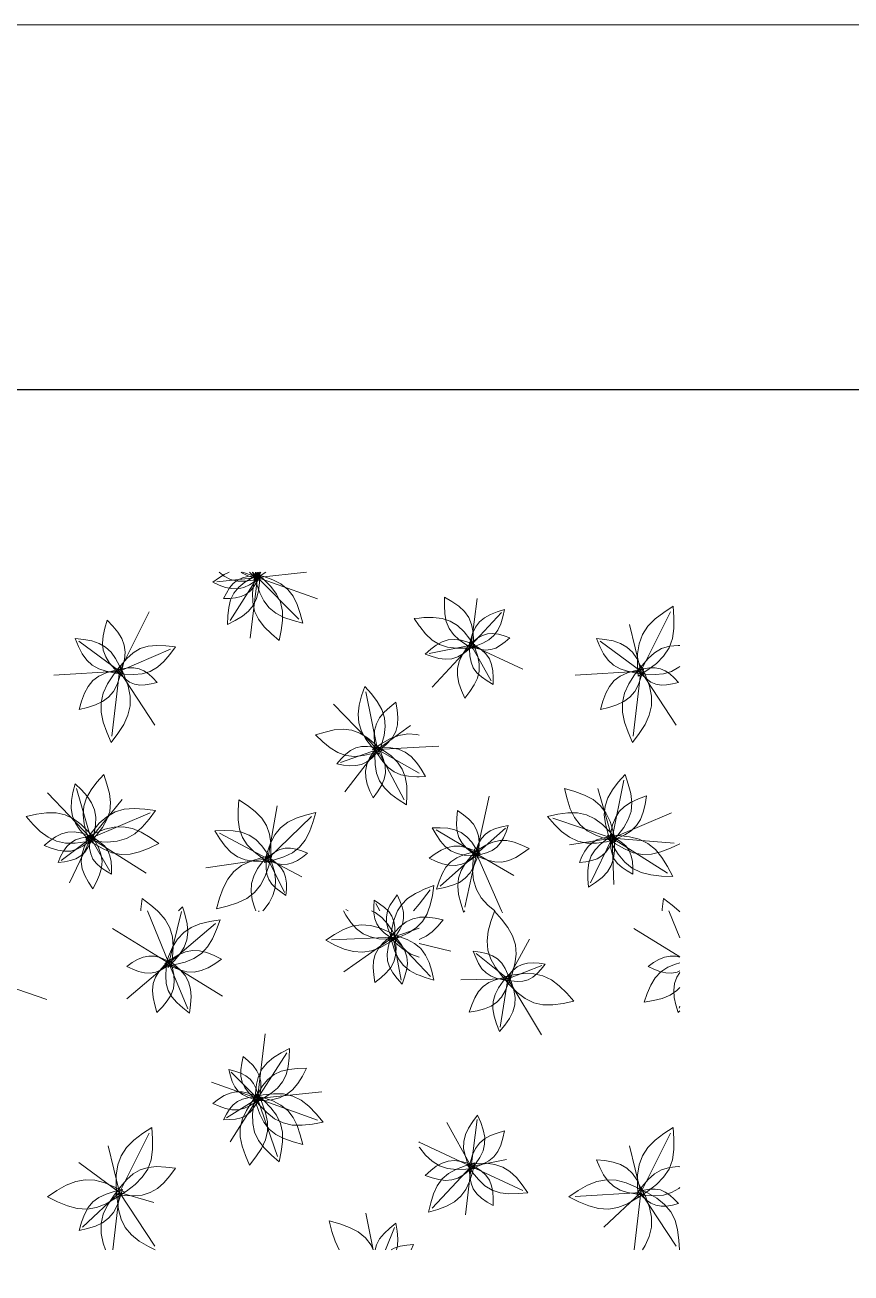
# Model space of a CAD drawing. Header units: metres. Extents: x 0 to 46.1, y -33.1 to 1.9.
# Drawn here: x 24.488 to 27.657, y -3.389 to 1.4 of the extents above; entities that cross this region are included whole.
import ezdxf

# ---------------------------------------------------------------- set-up
doc = ezdxf.new("R2010")
doc.units = ezdxf.units.M
doc.header["$LTSCALE"] = 0.02
doc.layers.add('AB_EXT_MASSIF', color=8, linetype='Continuous', lineweight=9)
doc.layers.add('DIM', color=7, linetype='Continuous', lineweight=13, true_color=0x000000)
doc.layers.add('SITE', color=7, linetype='Continuous', lineweight=25, true_color=0x000000)

msp = doc.modelspace()

# ---------------------------------------------------------------- linework, layer by layer
at = {"layer": 'AB_EXT_MASSIF', "lineweight": 9, "true_color": 0x606060, "transparency": 33554597}
for points in [[(25.3929, -0.7186), (25.3713, -0.7345), (25.3495, -0.7482), (25.3273, -0.7583), (25.3046, -0.7634), (25.2813, -0.7631), (25.2575, -0.758), (25.2333, -0.7491), (25.2089, -0.7382), (25.2305, -0.7224), (25.2523, -0.7086), (25.2713, -0.7)], [(25.3945, -0.7252), (25.3632, -0.731), (25.3328, -0.7345), (25.3038, -0.7338), (25.2769, -0.7276), (25.252, -0.7153), (25.2323, -0.7)], [(25.3899, -0.7139), (25.3786, -0.735), (25.3664, -0.7546), (25.3524, -0.7713), (25.3361, -0.7842), (25.3172, -0.7931), (25.296, -0.7982), (25.2731, -0.8004), (25.2491, -0.8011), (25.2604, -0.78), (25.2726, -0.7604), (25.2866, -0.7437), (25.3029, -0.7308), (25.3218, -0.7219), (25.343, -0.7168), (25.3659, -0.7146), (25.3899, -0.7139)], [(25.3887, -0.7064), (25.3873, -0.7397), (25.3838, -0.7717), (25.3763, -0.8012), (25.3636, -0.8273), (25.3453, -0.8499), (25.3218, -0.8691), (25.2943, -0.8858), (25.2646, -0.9011), (25.266, -0.8677), (25.2695, -0.8358), (25.2769, -0.8063), (25.2896, -0.7802), (25.308, -0.7576), (25.3315, -0.7384), (25.359, -0.7217), (25.3887, -0.7064)], [(25.3883, -0.7284), (25.3647, -0.722), (25.3425, -0.7143), (25.3227, -0.7042), (25.3175, -0.7)], [(25.38, -0.72), (25.324, -0.7)], [(25.3842, -0.7322), (25.364, -0.7148), (25.3492, -0.7)], [(25.3597, -0.7222), (25.3899, -0.7)], [(25.3776, -0.7405), (25.3606, -0.7014), (25.3601, -0.7)], [(25.38, -0.72), (25.3603, -0.7)], [(25.3737, -0.7017), (25.4039, -0.7278), (25.4311, -0.7549), (25.453, -0.7838), (25.468, -0.8151), (25.4754, -0.849), (25.4758, -0.8853), (25.4709, -0.9234), (25.4631, -0.9625), (25.433, -0.9364), (25.4058, -0.9093), (25.3838, -0.8804), (25.3689, -0.8491), (25.3615, -0.8152), (25.3611, -0.7789), (25.366, -0.7408), (25.3737, -0.7017)], [(25.3658, -0.7288), (25.3812, -0.7)], [(25.367, -0.7068), (25.404, -0.7168), (25.4389, -0.7289), (25.47, -0.7449), (25.496, -0.7657), (25.5166, -0.792), (25.5321, -0.8233), (25.5438, -0.8584), (25.5533, -0.8955), (25.5163, -0.8855), (25.4814, -0.8734), (25.4503, -0.8575), (25.4243, -0.8366), (25.4037, -0.8103), (25.3882, -0.779), (25.3765, -0.7439), (25.367, -0.7068)], [(25.3708, -0.7345), (25.3722, -0.7)], [(25.38, -0.72), (25.3731, -0.7)], [(25.38, -0.72), (25.5682, -0.7)], [(25.38, -0.72), (25.4123, -0.7)], [(25.38, -0.72), (25.3927, -0.7)], [(25.38, -0.72), (25.3824, -0.7)], [(25.38, -0.72), (25.2236, -0.7366)], [(25.38, -0.72), (25.2745, -0.8855)], [(25.38, -0.72), (25.3522, -0.9536)], [(25.38, -0.72), (25.5384, -0.8804)], [(25.38, -0.72), (25.6103, -0.8022)], [(26.2077, -0.9939), (26.1795, -0.9771), (26.1535, -0.959), (26.1315, -0.9387), (26.1149, -0.9155), (26.104, -0.889), (26.0984, -0.8597), (26.0969, -0.828), (26.0975, -0.7952), (26.1258, -0.812), (26.1518, -0.8301), (26.1737, -0.8504), (26.1904, -0.8736), (26.2013, -0.9), (26.2069, -0.9294), (26.2084, -0.9611), (26.2077, -0.9939)], [(26.2, -0.98), (26.222, -0.8004)], [(24.85, -1.08), (24.964, -0.8519)], [(26.1904, -0.9903), (26.1969, -0.962), (26.2049, -0.9352), (26.216, -0.9112), (26.231, -0.8909), (26.2502, -0.8745), (26.2734, -0.8618), (26.2995, -0.8519), (26.3273, -0.8435), (26.3209, -0.8718), (26.3128, -0.8986), (26.3017, -0.9226), (26.2867, -0.9429), (26.2675, -0.9593), (26.2444, -0.972), (26.2182, -0.9819), (26.1904, -0.9903)], [(26.2, -0.98), (26.3163, -0.8552)], [(26.8406, -1.0988), (26.8379, -1.0555), (26.8381, -1.0137), (26.8438, -0.9746), (26.8567, -0.9392), (26.8773, -0.9076), (26.9051, -0.8795), (26.9384, -0.8543), (26.9747, -0.8305), (26.9774, -0.8738), (26.9772, -0.9156), (26.9715, -0.9546), (26.9586, -0.9901), (26.938, -1.0217), (26.9102, -1.0497), (26.8769, -1.075), (26.8406, -1.0988)], [(26.85, -1.08), (26.964, -0.8519)], [(24.8535, -1.0947), (24.8319, -1.0721), (24.8127, -1.0489), (24.7977, -1.0247), (24.7884, -0.9991), (24.7852, -0.9721), (24.7875, -0.9437), (24.7942, -0.9143), (24.8032, -0.8844), (24.8248, -0.907), (24.844, -0.9302), (24.859, -0.9544), (24.8683, -0.98), (24.8716, -1.007), (24.8692, -1.0354), (24.8625, -1.0648), (24.8535, -1.0947)], [(26, -0.9057), (25.9805, -0.8776), (26, -0.8759)], [(26, -0.8759), (26.018, -0.8742), (26.0543, -0.8734), (26.0883, -0.8775), (26.1194, -0.8878), (26.1473, -0.905), (26.1723, -0.9285), (26.195, -0.9568), (26.2165, -0.9877)], [(26.2165, -0.9877), (26.179, -0.9911), (26.1427, -0.9919), (26.1087, -0.9879), (26.0776, -0.9775), (26.0497, -0.9603), (26.0247, -0.9369), (26.002, -0.9086), (26, -0.9057)], [(26.85, -1.08), (26.8072, -0.9012)], [(24.8628, -1.0895), (24.8301, -1.0858), (24.799, -1.0802), (24.7706, -1.0708), (24.7459, -1.0565), (24.725, -1.037), (24.7078, -1.0126), (24.6933, -0.9844), (24.6804, -0.9543), (24.713, -0.9579), (24.7441, -0.9636), (24.7725, -0.9729), (24.7973, -0.9872), (24.8181, -1.0067), (24.8353, -1.0312), (24.8498, -1.0593), (24.8628, -1.0895)], [(26.1888, -0.9822), (26.2065, -0.9667), (26.2245, -0.953), (26.2432, -0.9426), (26.2627, -0.9364), (26.283, -0.9348), (26.3042, -0.9375), (26.3261, -0.9435), (26.3482, -0.9512), (26.3306, -0.9666), (26.3126, -0.9803), (26.2939, -0.9908), (26.2744, -0.997), (26.2541, -0.9985), (26.2329, -0.9958), (26.211, -0.9899), (26.1888, -0.9822)], [(26.8628, -1.0895), (26.8301, -1.0858), (26.799, -1.0802), (26.7706, -1.0708), (26.7459, -1.0565), (26.725, -1.037), (26.7078, -1.0126), (26.6933, -0.9844), (26.6804, -0.9543), (26.713, -0.9579), (26.7441, -0.9636), (26.7725, -0.9729), (26.7973, -0.9872), (26.8181, -1.0067), (26.8353, -1.0312), (26.8498, -1.0593), (26.8628, -1.0895)], [(24.85, -1.08), (24.695, -0.9651)], [(24.8338, -1.087), (24.8554, -1.0577), (24.8781, -1.0309), (24.9029, -1.0089), (24.9303, -0.993), (24.9606, -0.9838), (24.9936, -0.9808), (25.0287, -0.9825), (25.0648, -0.9868), (25.0432, -1.0161), (25.0205, -1.0429), (24.9958, -1.0649), (24.9684, -1.0808), (24.938, -1.09), (24.905, -1.093), (24.87, -1.0913), (24.8338, -1.087)], [(24.85, -1.08), (25.0463, -0.9948)], [(26.2133, -0.9774), (26.1922, -0.9959), (26.1708, -1.0122), (26.1485, -1.0246), (26.1253, -1.032), (26.101, -1.0339), (26.0757, -1.0307), (26.0497, -1.0236), (26.0232, -1.0144), (26.0443, -0.9959), (26.0658, -0.9796), (26.088, -0.9671), (26.1112, -0.9598), (26.1355, -0.9579), (26.1608, -0.9611), (26.1869, -0.9682), (26.2133, -0.9774)], [(26.2, -0.98), (26.0384, -1.0114)], [(26.2, -0.98), (26.05, -1.1408)], [(26.2019, -0.9647), (26.2144, -0.994), (26.2246, -1.023), (26.2302, -1.0514), (26.23, -1.0792), (26.2235, -1.1061), (26.2111, -1.1324), (26.1943, -1.1581), (26.175, -1.1835), (26.1625, -1.1542), (26.1523, -1.1252), (26.1467, -1.0967), (26.1469, -1.069), (26.1534, -1.042), (26.1658, -1.0158), (26.1826, -0.9901), (26.2019, -0.9647)], [(26.1937, -0.9687), (26.2167, -0.9824), (26.2379, -0.9971), (26.2557, -1.0136), (26.2693, -1.0325), (26.2781, -1.054), (26.2827, -1.0779), (26.2839, -1.1036), (26.2834, -1.1304), (26.2604, -1.1167), (26.2392, -1.102), (26.2214, -1.0855), (26.2078, -1.0666), (26.199, -1.045), (26.1944, -1.0211), (26.1932, -0.9954), (26.1937, -0.9687)], [(26.2, -0.98), (26.2762, -1.1174)], [(26.2, -0.98), (26.3983, -1.0724)], [(26.85, -1.08), (26.695, -0.9651)], [(26.8338, -1.087), (26.8554, -1.0577), (26.8781, -1.0309), (26.9029, -1.0089), (26.9303, -0.993), (26.9606, -0.9838), (26.9936, -0.9808), (27, -0.9811)], [(24.85, -1.08), (24.598, -1.0952)], [(24.8616, -1.069), (24.8523, -1.1007), (24.8412, -1.1306), (24.827, -1.1571), (24.8085, -1.1792), (24.7854, -1.1965), (24.7582, -1.2093), (24.7277, -1.2187), (24.6955, -1.2263), (24.7049, -1.1946), (24.7159, -1.1647), (24.7302, -1.1382), (24.7487, -1.1161), (24.7717, -1.0988), (24.799, -1.086), (24.8294, -1.0766), (24.8616, -1.069)], [(24.8524, -1.0595), (24.8695, -1.0986), (24.8834, -1.1374), (24.8912, -1.1754), (24.8913, -1.2126), (24.8828, -1.2488), (24.8665, -1.2841), (24.8442, -1.3187), (24.8187, -1.3529), (24.8015, -1.3138), (24.7877, -1.275), (24.7798, -1.237), (24.7798, -1.1998), (24.7882, -1.1636), (24.8045, -1.1283), (24.8268, -1.0937), (24.8524, -1.0595)], [(24.85, -1.08), (24.8214, -1.3295)], [(24.8391, -1.0768), (24.8619, -1.0712), (24.8842, -1.0674), (24.9055, -1.0668), (24.9255, -1.0703), (24.9443, -1.0783), (24.9618, -1.0905), (24.9784, -1.1059), (24.9944, -1.1229), (24.9717, -1.1284), (24.9494, -1.1322), (24.9281, -1.1329), (24.908, -1.1293), (24.8893, -1.1213), (24.8718, -1.1092), (24.8552, -1.0938), (24.8391, -1.0768)], [(24.85, -1.08), (24.9863, -1.2863)], [(26.85, -1.08), (26.598, -1.0952)], [(26.8616, -1.069), (26.8523, -1.1007), (26.8412, -1.1306), (26.827, -1.1571), (26.8085, -1.1792), (26.7854, -1.1965), (26.7582, -1.2093), (26.7277, -1.2187), (26.6955, -1.2263), (26.7049, -1.1946), (26.7159, -1.1647), (26.7302, -1.1382), (26.7487, -1.1161), (26.7717, -1.0988), (26.799, -1.086), (26.8294, -1.0766), (26.8616, -1.069)], [(26.8524, -1.0595), (26.8695, -1.0986), (26.8834, -1.1374), (26.8912, -1.1754), (26.8913, -1.2126), (26.8828, -1.2488), (26.8665, -1.2841), (26.8442, -1.3187), (26.8187, -1.3529), (26.8015, -1.3138), (26.7877, -1.275), (26.7798, -1.237), (26.7798, -1.1998), (26.7882, -1.1636), (26.8045, -1.1283), (26.8268, -1.0937), (26.8524, -1.0595)], [(26.85, -1.08), (26.8214, -1.3295)], [(27, -1.0612), (26.9958, -1.0649), (26.9684, -1.0808), (26.938, -1.09), (26.905, -1.093), (26.87, -1.0913), (26.8338, -1.087)], [(26.8391, -1.0768), (26.8619, -1.0712), (26.8842, -1.0674), (26.9055, -1.0668), (26.9255, -1.0703), (26.9443, -1.0783), (26.9618, -1.0905), (26.9784, -1.1059), (26.9944, -1.1229), (26.9717, -1.1284), (26.9494, -1.1322), (26.9281, -1.1329), (26.908, -1.1293), (26.8893, -1.1213), (26.8718, -1.1092), (26.8552, -1.0938), (26.8391, -1.0768)], [(26.85, -1.08), (26.9863, -1.2863)], [(25.8436, -1.3982), (25.8183, -1.3695), (25.7957, -1.3403), (25.7785, -1.31), (25.7683, -1.2783), (25.7655, -1.2451), (25.7697, -1.2105), (25.7792, -1.1748), (25.7915, -1.1386), (25.8169, -1.1672), (25.8394, -1.1965), (25.8566, -1.2268), (25.8669, -1.2585), (25.8697, -1.2917), (25.8655, -1.3263), (25.856, -1.3619), (25.8436, -1.3982)], [(25.84, -1.38), (25.7957, -1.1593)], [(25.84, -1.38), (25.6712, -1.2057)], [(25.8347, -1.3937), (25.83, -1.3637), (25.8275, -1.3346), (25.829, -1.307), (25.8358, -1.2815), (25.8481, -1.2582), (25.8657, -1.237), (25.8873, -1.2173), (25.9111, -1.1984), (25.9157, -1.2284), (25.9182, -1.2575), (25.9167, -1.285), (25.91, -1.3106), (25.8976, -1.3339), (25.88, -1.3551), (25.8584, -1.3748), (25.8347, -1.3937)], [(25.84, -1.38), (25.9669, -1.2881)], [(25.8579, -1.3842), (25.8216, -1.3953), (25.786, -1.4035), (25.7517, -1.4065), (25.7189, -1.4028), (25.6879, -1.3916), (25.6585, -1.3736), (25.6303, -1.3504), (25.6027, -1.3244), (25.639, -1.3133), (25.6745, -1.3051), (25.7089, -1.302), (25.7417, -1.3058), (25.7727, -1.317), (25.8021, -1.335), (25.8303, -1.3582), (25.8579, -1.3842)], [(25.8206, -1.3811), (25.8541, -1.359), (25.8879, -1.3399), (25.9219, -1.3266), (25.9564, -1.3207), (25.9913, -1.3228), (26, -1.3251)], [(25.8517, -1.3759), (25.8351, -1.3954), (25.8179, -1.4131), (25.7995, -1.4274), (25.7794, -1.4372), (25.7577, -1.4422), (25.7344, -1.4427), (25.7098, -1.4399), (25.6846, -1.4351), (25.7012, -1.4156), (25.7184, -1.3979), (25.7369, -1.3836), (25.7569, -1.3737), (25.7786, -1.3688), (25.802, -1.3682), (25.8265, -1.3711), (25.8517, -1.3759)], [(25.84, -1.38), (25.698, -1.4304)], [(25.84, -1.38), (25.7143, -1.5425)], [(25.8412, -1.366), (25.8536, -1.3923), (25.8638, -1.4184), (25.8698, -1.4442), (25.8705, -1.4695), (25.8654, -1.4943), (25.855, -1.5186), (25.8404, -1.5426), (25.8237, -1.5663), (25.8113, -1.54), (25.8011, -1.5139), (25.7951, -1.4881), (25.7944, -1.4628), (25.7995, -1.438), (25.8099, -1.4137), (25.8245, -1.3897), (25.8412, -1.366)], [(25.8261, -1.3721), (25.8591, -1.3718), (25.8908, -1.3736), (25.9202, -1.3795), (25.9465, -1.3907), (25.9697, -1.4076), (25.9898, -1.4298), (26, -1.4448)], [(26, -1.4848), (25.9913, -1.4848), (25.9596, -1.483), (25.9302, -1.4771), (25.9039, -1.466), (25.8807, -1.449), (25.8606, -1.4268), (25.8427, -1.4006), (25.8261, -1.3721)], [(25.8316, -1.364), (25.8632, -1.3838), (25.8922, -1.405), (25.9166, -1.4286), (25.9349, -1.4553), (25.9466, -1.4856), (25.9522, -1.5191), (25.9531, -1.555), (25.9515, -1.5922), (25.9199, -1.5724), (25.8909, -1.5513), (25.8665, -1.5277), (25.8482, -1.5009), (25.8365, -1.4707), (25.8309, -1.4372), (25.83, -1.4013), (25.8316, -1.364)], [(25.84, -1.38), (26, -1.3711)], [(25.84, -1.38), (25.9419, -1.574)], [(25.84, -1.38), (26, -1.4707)], [(26, -1.3711), (26.0759, -1.3669)], [(24.7362, -1.7383), (24.7239, -1.7017), (24.7145, -1.6657), (24.7104, -1.6307), (24.7133, -1.5972), (24.7238, -1.5652), (24.7413, -1.5347), (24.7641, -1.5053), (24.7899, -1.4765), (24.8022, -1.5131), (24.8116, -1.5491), (24.8157, -1.5841), (24.8128, -1.6176), (24.8023, -1.6495), (24.7848, -1.6801), (24.762, -1.7095), (24.7362, -1.7383)], [(26, -1.4448), (26.0077, -1.456), (26.0243, -1.4845), (26, -1.4848)], [(26.7362, -1.7383), (26.7239, -1.7017), (26.7145, -1.6657), (26.7104, -1.6307), (26.7133, -1.5972), (26.7238, -1.5652), (26.7413, -1.5347), (26.7641, -1.5053), (26.7899, -1.4765), (26.8022, -1.5131), (26.8116, -1.5491), (26.8157, -1.5841), (26.8128, -1.6176), (26.8023, -1.6495), (26.7848, -1.6801), (26.762, -1.7095), (26.7362, -1.7383)], [(24.7445, -1.7357), (24.7202, -1.7124), (24.6983, -1.6884), (24.681, -1.6631), (24.6697, -1.6361), (24.6649, -1.6072), (24.666, -1.5766), (24.6717, -1.5447), (24.6799, -1.512), (24.7042, -1.5353), (24.7261, -1.5592), (24.7434, -1.5845), (24.7547, -1.6116), (24.7595, -1.6404), (24.7584, -1.6711), (24.7527, -1.703), (24.7445, -1.7357)], [(24.74, -1.72), (24.6851, -1.5299)], [(26.7537, -1.7343), (26.7144, -1.723), (26.6774, -1.7096), (26.6446, -1.6922), (26.6172, -1.6695), (26.5957, -1.6412), (26.5797, -1.6077), (26.5678, -1.5702), (26.5582, -1.5305), (26.5974, -1.5417), (26.6344, -1.5551), (26.6673, -1.5726), (26.6946, -1.5952), (26.7161, -1.6235), (26.7322, -1.657), (26.7441, -1.6946), (26.7537, -1.7343)], [(26.74, -1.72), (26.6851, -1.5299)], [(26.74, -1.72), (26.7856, -1.4974)], [(24.74, -1.72), (24.5738, -1.5468)], [(24.74, -1.72), (24.8605, -1.5725)], [(25.4284, -1.8171), (25.3957, -1.7953), (25.3657, -1.7722), (25.3407, -1.7467), (25.3222, -1.718), (25.3107, -1.6858), (25.3058, -1.6504), (25.3058, -1.6125), (25.3086, -1.5733), (25.3413, -1.5951), (25.3713, -1.6182), (25.3963, -1.6437), (25.4148, -1.6724), (25.4262, -1.7046), (25.4312, -1.74), (25.4311, -1.7779), (25.4284, -1.8171)], [(26.22, -1.78), (26.2684, -1.5598)], [(26.7301, -1.7321), (26.7352, -1.7001), (26.7422, -1.6697), (26.7528, -1.6422), (26.768, -1.6185), (26.7882, -1.5988), (26.8131, -1.583), (26.8415, -1.57), (26.8719, -1.5587), (26.8668, -1.5907), (26.8597, -1.6211), (26.8492, -1.6486), (26.8339, -1.6723), (26.8137, -1.692), (26.7888, -1.7078), (26.7604, -1.7208), (26.7301, -1.7321)], [(24.7587, -1.7262), (24.7189, -1.7345), (24.68, -1.7398), (24.643, -1.7396), (24.6084, -1.7323), (24.5764, -1.7173), (24.5467, -1.6952), (24.5189, -1.6676), (24.492, -1.6371), (24.5318, -1.6288), (24.5707, -1.6235), (24.6077, -1.6237), (24.6423, -1.631), (24.6743, -1.646), (24.704, -1.6681), (24.7318, -1.6957), (24.7587, -1.7262)], [(24.7212, -1.728), (24.7464, -1.6943), (24.7729, -1.6635), (24.8017, -1.6382), (24.8335, -1.6201), (24.8687, -1.6097), (24.9069, -1.6065), (24.9474, -1.6088), (24.9891, -1.614), (24.9639, -1.6477), (24.9375, -1.6785), (24.9087, -1.7038), (24.8768, -1.7219), (24.8417, -1.7323), (24.8035, -1.7355), (24.763, -1.7332), (24.7212, -1.728)], [(24.74, -1.72), (24.9677, -1.6231)], [(25.4062, -1.8134), (25.4169, -1.7752), (25.4297, -1.7391), (25.4465, -1.7071), (25.4683, -1.6803), (25.4957, -1.6593), (25.5282, -1.6434), (25.5646, -1.6317), (25.6031, -1.6221), (25.5924, -1.6603), (25.5796, -1.6963), (25.5629, -1.7284), (25.541, -1.7551), (25.5136, -1.7762), (25.4811, -1.792), (25.4447, -1.8038), (25.4062, -1.8134)], [(25.42, -1.8), (25.4552, -1.5964)], [(26.2255, -1.7925), (26.2027, -1.7759), (26.182, -1.7583), (26.1649, -1.7392), (26.1526, -1.7181), (26.1454, -1.6946), (26.143, -1.6691), (26.1443, -1.642), (26.1475, -1.614), (26.1702, -1.6307), (26.191, -1.6482), (26.2081, -1.6673), (26.2204, -1.6884), (26.2276, -1.7119), (26.2299, -1.7374), (26.2287, -1.7645), (26.2255, -1.7925)], [(26.7587, -1.7262), (26.7189, -1.7345), (26.68, -1.7398), (26.643, -1.7396), (26.6084, -1.7323), (26.5764, -1.7173), (26.5467, -1.6952), (26.5189, -1.6676), (26.492, -1.6371), (26.5318, -1.6288), (26.5707, -1.6235), (26.6077, -1.6237), (26.6423, -1.631), (26.6743, -1.646), (26.704, -1.6681), (26.7318, -1.6957), (26.7587, -1.7262)], [(26.74, -1.72), (26.9677, -1.6231)], [(25.42, -1.8), (25.5874, -1.6374)], [(26.2109, -1.7881), (26.2188, -1.7642), (26.2279, -1.7416), (26.2395, -1.7218), (26.2541, -1.7054), (26.2721, -1.6929), (26.2931, -1.6838), (26.3166, -1.6773), (26.3413, -1.6723), (26.3334, -1.6963), (26.3242, -1.7188), (26.3127, -1.7386), (26.2981, -1.755), (26.2801, -1.7676), (26.259, -1.7767), (26.2356, -1.7831), (26.2109, -1.7881)], [(26.74, -1.72), (26.5134, -1.6442)], [(24.7534, -1.7178), (24.7317, -1.7357), (24.7096, -1.7514), (24.6869, -1.7632), (24.6634, -1.7698), (24.639, -1.7709), (24.6137, -1.7669), (24.5878, -1.759), (24.5616, -1.7489), (24.5833, -1.7311), (24.6054, -1.7154), (24.6281, -1.7036), (24.6516, -1.6969), (24.676, -1.6958), (24.7013, -1.6998), (24.7272, -1.7078), (24.7534, -1.7178)], [(24.7494, -1.713), (24.7399, -1.7353), (24.7294, -1.7561), (24.7168, -1.7742), (24.7015, -1.7888), (24.6832, -1.7994), (24.6623, -1.8065), (24.6394, -1.8108), (24.6153, -1.8136), (24.6247, -1.7913), (24.6353, -1.7704), (24.6479, -1.7523), (24.6632, -1.7378), (24.6814, -1.7272), (24.7023, -1.7201), (24.7253, -1.7158), (24.7494, -1.713)], [(24.74, -1.72), (24.626, -1.8056)], [(24.74, -1.72), (24.658, -1.8925)], [(24.7394, -1.7053), (24.7557, -1.7309), (24.7697, -1.7566), (24.7793, -1.7825), (24.7834, -1.8086), (24.7814, -1.8349), (24.7738, -1.8615), (24.762, -1.8882), (24.7478, -1.915), (24.7315, -1.8894), (24.7175, -1.8637), (24.7078, -1.8378), (24.7037, -1.8117), (24.7057, -1.7854), (24.7133, -1.7589), (24.7252, -1.7321), (24.7394, -1.7053)], [(24.7204, -1.7184), (24.7571, -1.7009), (24.7936, -1.6864), (24.8296, -1.6777), (24.865, -1.6765), (24.8997, -1.6834), (24.9339, -1.6978), (24.9675, -1.718), (25.001, -1.7412), (24.9642, -1.7588), (24.9277, -1.7732), (24.8917, -1.7819), (24.8563, -1.7831), (24.8216, -1.7762), (24.7874, -1.7618), (24.7538, -1.7417), (24.7204, -1.7184)], [(24.734, -1.7096), (24.7556, -1.722), (24.7755, -1.7353), (24.7924, -1.7504), (24.8053, -1.7678), (24.8139, -1.7877), (24.8186, -1.8099), (24.8201, -1.8339), (24.82, -1.8588), (24.7984, -1.8464), (24.7785, -1.833), (24.7616, -1.8179), (24.7486, -1.8005), (24.74, -1.7806), (24.7354, -1.7584), (24.7339, -1.7345), (24.734, -1.7096)], [(24.74, -1.72), (24.8131, -1.8468)], [(24.74, -1.72), (24.9529, -1.8548)], [(25.4354, -1.8081), (25.3995, -1.8096), (25.365, -1.8086), (25.3328, -1.8032), (25.3037, -1.7919), (25.278, -1.7743), (25.2553, -1.7508), (25.2351, -1.7228), (25.2161, -1.6924), (25.2519, -1.6909), (25.2864, -1.6918), (25.3186, -1.6973), (25.3477, -1.7086), (25.3734, -1.7262), (25.3961, -1.7497), (25.4164, -1.7777), (25.4354, -1.8081)], [(25.42, -1.8), (25.2336, -1.7016)], [(26.2328, -1.7875), (26.2022, -1.7874), (26.1727, -1.7852), (26.1455, -1.7794), (26.1211, -1.7686), (26.0999, -1.7526), (26.0814, -1.7317), (26.0652, -1.707), (26.0502, -1.6804), (26.0808, -1.6805), (26.1102, -1.6826), (26.1375, -1.6885), (26.1618, -1.6992), (26.1831, -1.7153), (26.2015, -1.7362), (26.2177, -1.7608), (26.2328, -1.7875)], [(26.22, -1.78), (26.0648, -1.6889)], [(26.22, -1.78), (26.3308, -1.6816)], [(26.74, -1.72), (26.5769, -1.7464)], [(26.7494, -1.713), (26.7399, -1.7353), (26.7294, -1.7561), (26.7168, -1.7742), (26.7015, -1.7888), (26.6832, -1.7994), (26.6623, -1.8065), (26.6394, -1.8108), (26.6153, -1.8136), (26.6247, -1.7913), (26.6353, -1.7704), (26.6479, -1.7523), (26.6632, -1.7378), (26.6814, -1.7272), (26.7023, -1.7201), (26.7253, -1.7158), (26.7494, -1.713)], [(26.7468, -1.7058), (26.7495, -1.7382), (26.7499, -1.7695), (26.7462, -1.7988), (26.7371, -1.8256), (26.7221, -1.8496), (26.7017, -1.871), (26.6771, -1.8904), (26.6503, -1.9088), (26.6476, -1.8764), (26.6472, -1.8451), (26.6508, -1.8157), (26.66, -1.7889), (26.675, -1.765), (26.6954, -1.7436), (26.7199, -1.7242), (26.7468, -1.7058)], [(26.74, -1.72), (26.658, -1.8925)], [(27, -1.7417), (26.9642, -1.7588), (26.9277, -1.7732), (26.8917, -1.7819), (26.8563, -1.7831), (26.8216, -1.7762), (26.7874, -1.7618), (26.7538, -1.7417), (26.7204, -1.7184)], [(26.7225, -1.7089), (26.7653, -1.7105), (26.8064, -1.7149), (26.8442, -1.7244), (26.8778, -1.7406), (26.9068, -1.764), (26.9316, -1.7942), (26.9531, -1.8294), (26.9729, -1.8675), (26.9301, -1.8658), (26.889, -1.8615), (26.8512, -1.852), (26.8176, -1.8358), (26.7885, -1.8123), (26.7638, -1.7822), (26.7422, -1.7469), (26.7225, -1.7089)], [(26.734, -1.7096), (26.7556, -1.722), (26.7755, -1.7353), (26.7924, -1.7504), (26.8053, -1.7678), (26.8139, -1.7877), (26.8186, -1.8099), (26.8201, -1.8339), (26.82, -1.8588), (26.7984, -1.8464), (26.7785, -1.833), (26.7616, -1.8179), (26.7486, -1.8005), (26.74, -1.7806), (26.7354, -1.7584), (26.7339, -1.7345), (26.734, -1.7096)], [(26.74, -1.72), (26.7471, -1.8982)], [(26.74, -1.72), (26.9529, -1.8548)], [(26.74, -1.72), (26.9785, -1.7394)], [(25.4086, -1.8016), (25.4273, -1.7869), (25.4462, -1.7739), (25.4656, -1.7643), (25.4856, -1.759), (25.5063, -1.7584), (25.5276, -1.7622), (25.5494, -1.7693), (25.5714, -1.7782), (25.5528, -1.793), (25.5339, -1.806), (25.5145, -1.8156), (25.4945, -1.8209), (25.4738, -1.8214), (25.4525, -1.8177), (25.4307, -1.8106), (25.4086, -1.8016)], [(26.2336, -1.7787), (26.2107, -1.7952), (26.1875, -1.8096), (26.164, -1.82), (26.1399, -1.8252), (26.1153, -1.8247), (26.0902, -1.8191), (26.0647, -1.8095), (26.039, -1.7977), (26.0619, -1.7812), (26.0851, -1.7668), (26.1086, -1.7564), (26.1327, -1.7512), (26.1573, -1.7516), (26.1824, -1.7573), (26.2079, -1.7669), (26.2336, -1.7787)], [(26.2315, -1.7698), (26.2216, -1.8), (26.21, -1.8284), (26.1954, -1.8535), (26.177, -1.8741), (26.1543, -1.89), (26.1277, -1.9015), (26.0981, -1.9096), (26.0669, -1.9159), (26.0769, -1.8857), (26.0884, -1.8573), (26.103, -1.8322), (26.1214, -1.8116), (26.1441, -1.7957), (26.1707, -1.7842), (26.2003, -1.7761), (26.2315, -1.7698)], [(26.1692, -2), (26.1597, -1.9704), (26.1515, -1.937), (26.1482, -1.9046), (26.1513, -1.8737), (26.1615, -1.8443), (26.178, -1.8163), (26.1995, -1.7894), (26.2237, -1.7631)], [(26.2048, -1.7815), (26.2304, -1.763), (26.2563, -1.747), (26.2826, -1.7354), (26.3094, -1.7296), (26.3369, -1.73), (26.3649, -1.7363), (26.3934, -1.7471), (26.4221, -1.7602), (26.3965, -1.7787), (26.3707, -1.7947), (26.3444, -1.8063), (26.3175, -1.8121), (26.29, -1.8117), (26.262, -1.8054), (26.2335, -1.7946), (26.2048, -1.7815)], [(26.2899, -2), (26.2636, -1.9778), (26.2379, -1.9491), (26.2194, -1.9173), (26.2087, -1.8822), (26.2051, -1.8439), (26.207, -1.8032), (26.2118, -1.7613)], [(25.42, -1.8), (25.1811, -1.8343)], [(25.4349, -1.7855), (25.4233, -1.8268), (25.4095, -1.8657), (25.3914, -1.9003), (25.3679, -1.9291), (25.3383, -1.9519), (25.3033, -1.9689), (25.264, -1.9816), (25.2224, -1.992), (25.234, -1.9507), (25.2478, -1.9118), (25.2659, -1.8773), (25.2894, -1.8484), (25.319, -1.8257), (25.354, -1.8086), (25.3933, -1.7959), (25.4349, -1.7855)], [(25.3731, -2), (25.3693, -1.9896), (25.3597, -1.9571), (25.355, -1.9255), (25.3567, -1.895), (25.3654, -1.8657), (25.3804, -1.8375), (25.4003, -1.8101), (25.4229, -1.7833)], [(25.4229, -1.7833), (25.4351, -1.8162), (25.4447, -1.8486), (25.4494, -1.8802), (25.4477, -1.9108), (25.439, -1.9401), (25.424, -1.9683), (25.4041, -1.9956), (25.4004, -2)], [(25.4148, -1.7894), (25.4351, -1.8029), (25.4537, -1.8172), (25.4692, -1.833), (25.4806, -1.8508), (25.4877, -1.8708), (25.4908, -1.8927), (25.4908, -1.9162), (25.4891, -1.9405), (25.4688, -1.927), (25.4502, -1.9127), (25.4347, -1.8969), (25.4232, -1.8791), (25.4161, -1.8591), (25.4131, -1.8372), (25.4131, -1.8137), (25.4148, -1.7894)], [(25.42, -1.8), (25.4831, -1.9284)], [(25.42, -1.8), (25.5502, -1.8687)], [(26.22, -1.78), (26.0801, -1.9042)], [(26.22, -1.78), (26.1749, -1.9851)], [(26.22, -1.78), (26.3161, -2)], [(26.22, -1.78), (26.363, -1.8639)], [(26, -1.9259), (26.0197, -1.9165), (26.0561, -1.9022), (26.0506, -1.941), (26.0428, -1.9779), (26.0347, -2)], [(24.9318, -2), (24.9322, -1.9933), (24.9379, -1.9519), (24.971, -1.9773), (24.9968, -2)], [(25.8266, -2), (25.8263, -1.9836), (25.8276, -1.959), (25.8484, -1.9722), (25.8674, -1.9864), (25.8812, -2)], [(25.879, -2), (25.8881, -1.9793), (25.901, -1.9586), (25.9157, -1.9381), (25.9263, -1.961), (25.9349, -1.9839), (25.9385, -2)], [(25.9173, -2), (25.9318, -1.9766), (25.9558, -1.9525), (25.9856, -1.9328), (26, -1.9259)], [(26, -1.9733), (26.0427, -1.9192)], [(26.9318, -2), (26.9322, -1.9933), (26.9379, -1.9519), (26.971, -1.9773), (26.9968, -2)], [(25.04, -2.2), (24.9577, -2)], [(24.9968, -2), (25.0012, -2.0039), (25.0259, -2.0327), (25.0435, -2.0644), (25.0533, -2.0994), (25.0561, -2.1372), (25.0534, -2.1773), (25.0477, -2.2187)], [(25.0972, -2), (25.1023, -2.017), (25.1095, -2.0495), (25.1121, -2.0809), (25.1084, -2.1107), (25.098, -2.139), (25.0814, -2.1657), (25.06, -2.1913), (25.0361, -2.2163)], [(25.04, -2.2), (25.0879, -2.0024)], [(25.0769, -2), (25.0924, -1.9838), (25.0972, -2)], [(25.3854, -2), (25.3848, -2.0034)], [(25.9149, -2.1087), (25.8793, -2.1087), (25.8449, -2.1064), (25.8132, -2.0997), (25.7847, -2.0873), (25.7598, -2.0688), (25.7382, -2.0445), (25.7191, -2.0159), (25.7101, -2)], [(25.7275, -2), (25.7185, -1.9948)], [(25.8174, -2), (25.8317, -2.0062), (25.8566, -2.0248), (25.8782, -2.049), (25.8973, -2.0777), (25.9149, -2.1087)], [(25.9054, -2.1106), (25.8847, -2.0973), (25.8656, -2.0832), (25.8496, -2.0674), (25.8377, -2.0496), (25.8302, -2.0295), (25.8267, -2.0073), (25.8266, -2)], [(25.8487, -2), (25.8338, -1.9711)], [(25.8988, -2.1122), (25.8883, -2.0892), (25.8797, -2.0664), (25.8746, -2.0439), (25.8742, -2.0219), (25.8788, -2.0004), (25.879, -2)], [(25.8812, -2), (25.8834, -2.0022), (25.8953, -2.02), (25.9029, -2.0401), (25.9064, -2.0622), (25.9067, -2.086), (25.9054, -2.1106)], [(25.8882, -2.1149), (25.8938, -2.0761), (25.9016, -2.0392), (25.9139, -2.0056), (25.9173, -2)], [(25.9385, -2), (25.94, -2.0063), (25.9404, -2.0283), (25.9357, -2.0499), (25.9264, -2.0709), (25.9136, -2.0917), (25.8988, -2.1122)], [(25.9789, -2), (26, -1.9733)], [(26.0347, -2), (26.0305, -2.0114), (26.0126, -2.0404), (26, -2.0531)], [(26.1747, -2), (26.1706, -2.0044), (26.1692, -2)], [(26.3438, -2.2795), (26.3167, -2.2487), (26.2927, -2.2172), (26.2744, -2.1847), (26.2635, -2.1506), (26.2607, -2.115), (26.2653, -2.0779), (26.2756, -2.0398), (26.289, -2.0009), (26.3161, -2.0318), (26.3401, -2.0632), (26.3585, -2.0958), (26.3694, -2.1298), (26.3722, -2.1654), (26.3676, -2.2025), (26.3572, -2.2407), (26.3438, -2.2795)], [(26.3161, -2), (26.3194, -2.0076)], [(27, -2.1028), (26.9577, -2)], [(26.9968, -2), (27, -2.0028)], [(25.0252, -2.2125), (25.0386, -2.1748), (25.0539, -2.1394), (25.0728, -2.1083), (25.0966, -2.0829), (25.1255, -2.0636), (25.1592, -2.0498), (25.1966, -2.0404), (25.236, -2.0333), (25.2227, -2.0711), (25.2074, -2.1065), (25.1884, -2.1375), (25.1647, -2.163), (25.1357, -2.1823), (25.102, -2.1961), (25.0646, -2.2055), (25.0252, -2.2125)], [(25.04, -2.2), (25.2191, -2.0477)], [(25.9195, -2.0991), (25.8856, -2.1209), (25.8517, -2.1397), (25.8174, -2.1527), (25.7829, -2.1583), (25.7479, -2.1559), (25.7126, -2.146), (25.6771, -2.1305), (25.6414, -2.1119), (25.6753, -2.0901), (25.7092, -2.0713), (25.7435, -2.0583), (25.778, -2.0527), (25.813, -2.0551), (25.8482, -2.0649), (25.8838, -2.0805), (25.9195, -2.0991)], [(25.8855, -2.105), (25.9062, -2.0811), (25.9276, -2.0595), (25.9505, -2.0421), (25.9753, -2.0302), (26, -2.0248)], [(26, -2.0531), (25.9886, -2.0646), (25.9588, -2.0843), (25.9247, -2.1005), (25.8882, -2.1149)], [(26, -2.0248), (26.0021, -2.0243), (26.0309, -2.0239), (26.0611, -2.0278), (26.0921, -2.0339), (26.0714, -2.0578), (26.05, -2.0794), (26.0271, -2.0968), (26.0023, -2.1087), (26, -2.1092)], [(25.04, -2.2), (24.8234, -2.0666)], [(25.9, -2.1), (25.6637, -2.1108)], [(25.9, -2.1), (25.7117, -2.2336)], [(25.9053, -2.0869), (25.9095, -2.1158), (25.9116, -2.1439), (25.9099, -2.1704), (25.9032, -2.195), (25.891, -2.2173), (25.8739, -2.2377), (25.8529, -2.2564), (25.8298, -2.2744), (25.8256, -2.2455), (25.8235, -2.2174), (25.8252, -2.1908), (25.8319, -2.1663), (25.8441, -2.1439), (25.8612, -2.1236), (25.8822, -2.1048), (25.9053, -2.0869)], [(25.8974, -2.0864), (25.9162, -2.108), (25.9328, -2.13), (25.9454, -2.1528), (25.9529, -2.1765), (25.9547, -2.2014), (25.9514, -2.2272), (25.944, -2.2538), (25.9345, -2.2808), (25.9157, -2.2592), (25.8991, -2.2372), (25.8865, -2.2144), (25.879, -2.1906), (25.8772, -2.1658), (25.8806, -2.14), (25.8879, -2.1134), (25.8974, -2.0864)], [(26, -2.1768), (25.9999, -2.1768), (25.9682, -2.1651), (25.9383, -2.1464), (25.9097, -2.1224), (25.8818, -2.0955)], [(25.8882, -2.0876), (25.9222, -2.0975), (25.9542, -2.1093), (25.9826, -2.1245), (26, -2.1391)], [(26, -2.2467), (25.9909, -2.2434), (25.9625, -2.2281), (25.9388, -2.2084), (25.9203, -2.1838), (25.9065, -2.1546), (25.8964, -2.122), (25.8882, -2.0876)], [(25.9, -2.1), (26, -2.0656)], [(25.9, -2.1), (25.9315, -2.2652)], [(25.9, -2.1), (26, -2.2052)], [(27, -2.1754), (26.8234, -2.0666)], [(25.0248, -2.2012), (25.0507, -2.1833), (25.0769, -2.1678), (25.1033, -2.1568), (25.1303, -2.1516), (25.1577, -2.1526), (25.1855, -2.1595), (25.2137, -2.1708), (25.2421, -2.1845), (25.2161, -2.2024), (25.19, -2.2179), (25.1635, -2.2289), (25.1366, -2.2341), (25.1092, -2.2331), (25.0813, -2.2262), (25.0532, -2.2149), (25.0248, -2.2012)], [(26, -2.1244), (26.1213, -2.1541)], [(26, -2.1391), (26.0063, -2.1443), (26.0248, -2.1689), (26.0386, -2.1981), (26.0487, -2.2306), (26.0569, -2.2651), (26.0229, -2.2552), (26, -2.2467)], [(26.3499, -2.268), (26.3239, -2.264), (26.299, -2.2585), (26.2765, -2.25), (26.2571, -2.2378), (26.241, -2.2214), (26.228, -2.2012), (26.2173, -2.1781), (26.2078, -2.1535), (26.2339, -2.1575), (26.2587, -2.163), (26.2812, -2.1715), (26.3007, -2.1837), (26.3168, -2.2001), (26.3298, -2.2203), (26.3405, -2.2434), (26.3499, -2.268)], [(26.34, -2.26), (26.424, -2.1077)], [(25.0522, -2.1991), (25.0314, -2.2134), (25.0105, -2.2258), (24.9893, -2.2346), (24.9678, -2.2388), (24.9458, -2.2379), (24.9236, -2.2324), (24.901, -2.2233), (24.8783, -2.2124), (24.8991, -2.1981), (24.92, -2.1857), (24.9412, -2.1769), (24.9627, -2.1727), (24.9846, -2.1735), (25.0069, -2.179), (25.0295, -2.1881), (25.0522, -2.1991)], [(25.04, -2.2), (24.8784, -2.3374)], [(25.0435, -2.1857), (25.0521, -2.2148), (25.0585, -2.2434), (25.0607, -2.2709), (25.0575, -2.2971), (25.0484, -2.3219), (25.0338, -2.3453), (25.015, -2.3678), (24.994, -2.3897), (24.9854, -2.3606), (24.979, -2.3321), (24.9768, -2.3045), (24.98, -2.2783), (24.9891, -2.2535), (25.0037, -2.2301), (25.0225, -2.2076), (25.0435, -2.1857)], [(25.0341, -2.1856), (25.0596, -2.2052), (25.0829, -2.2257), (25.102, -2.2479), (25.1156, -2.2724), (25.1232, -2.2994), (25.1253, -2.3286), (25.1232, -2.3596), (25.1188, -2.3915), (25.0932, -2.3719), (25.07, -2.3514), (25.0509, -2.3291), (25.0373, -2.3046), (25.0297, -2.2777), (25.0276, -2.2484), (25.0297, -2.2175), (25.0341, -2.1856)], [(25.04, -2.2), (25.112, -2.375)], [(25.04, -2.2), (25.2454, -2.3265)], [(26.34, -2.26), (26.2192, -2.1626)], [(26.3292, -2.2642), (26.3441, -2.2455), (26.3598, -2.2285), (26.3766, -2.2147), (26.395, -2.205), (26.4152, -2.1998), (26.4369, -2.1987), (26.4599, -2.2008), (26.4835, -2.2045), (26.4685, -2.2232), (26.4529, -2.2402), (26.4361, -2.254), (26.4177, -2.2637), (26.3975, -2.2689), (26.3758, -2.27), (26.3528, -2.2679), (26.3292, -2.2642)], [(27, -2.2938), (26.989, -2.3056), (26.9629, -2.3231), (26.9325, -2.3355), (26.8987, -2.3439), (26.8632, -2.3503), (26.8752, -2.3163), (26.889, -2.2844), (26.9061, -2.2563), (26.9275, -2.2334), (26.9536, -2.2159), (26.9841, -2.2036), (27, -2.1995)], [(27, -2.2301), (26.9893, -2.2346), (26.9678, -2.2388), (26.9458, -2.2379), (26.9236, -2.2324), (26.901, -2.2233), (26.8783, -2.2124), (26.8991, -2.1981), (26.92, -2.1857), (26.9412, -2.1769), (26.9627, -2.1727), (26.9846, -2.1735), (27, -2.1773)], [(26, -2.2052), (26.0434, -2.2509)], [(26.3511, -2.2503), (26.3413, -2.2791), (26.3301, -2.3062), (26.3159, -2.3301), (26.2981, -2.3497), (26.2763, -2.3647), (26.2508, -2.3755), (26.2224, -2.383), (26.1925, -2.3888), (26.2023, -2.36), (26.2135, -2.3329), (26.2277, -2.309), (26.2455, -2.2894), (26.2673, -2.2744), (26.2928, -2.2636), (26.3212, -2.2561), (26.3511, -2.2503)], [(26.3424, -2.2447), (26.354, -2.2745), (26.3632, -2.3038), (26.3679, -2.3324), (26.3668, -2.3602), (26.3594, -2.3869), (26.3462, -2.4128), (26.3285, -2.4379), (26.3084, -2.4627), (26.2968, -2.433), (26.2876, -2.4036), (26.2829, -2.375), (26.284, -2.3473), (26.2914, -2.3205), (26.3046, -2.2947), (26.3223, -2.2695), (26.3424, -2.2447)], [(26.3209, -2.2535), (26.3617, -2.2453), (26.4015, -2.2402), (26.4394, -2.2406), (26.4748, -2.2483), (26.5075, -2.2638), (26.5377, -2.2867), (26.566, -2.3151), (26.5933, -2.3466), (26.5525, -2.3547), (26.5127, -2.3599), (26.4748, -2.3595), (26.4394, -2.3518), (26.4067, -2.3362), (26.3765, -2.3133), (26.3482, -2.2849), (26.3209, -2.2535)], [(26.34, -2.26), (26.4711, -2.2093)], [(27, -2.3835), (26.994, -2.3897), (26.9854, -2.3606), (26.979, -2.3321), (26.9768, -2.3045), (26.98, -2.2783), (26.9891, -2.2535), (27, -2.236)], [(24.34, -2.26), (24.5715, -2.3391)], [(26.34, -2.26), (26.1601, -2.2636)], [(26.34, -2.26), (26.3111, -2.4453)], [(26.34, -2.26), (26.4697, -2.4748)], [(27, -2.365), (26.998, -2.3734)], [(25.38, -2.72), (25.4096, -2.4712)], [(25.3708, -2.7345), (25.3722, -2.699), (25.3759, -2.6651), (25.3839, -2.6338), (25.3974, -2.606), (25.4168, -2.5821), (25.4418, -2.5617), (25.471, -2.5439), (25.5025, -2.5277), (25.5011, -2.5631), (25.4974, -2.5971), (25.4894, -2.6284), (25.476, -2.6561), (25.4565, -2.6801), (25.4315, -2.7005), (25.4023, -2.7182), (25.3708, -2.7345)], [(25.3842, -2.7322), (25.364, -2.7148), (25.3458, -2.6967), (25.3312, -2.6773), (25.3212, -2.6564), (25.3162, -2.6338), (25.3159, -2.6095), (25.3192, -2.584), (25.3244, -2.5579), (25.3446, -2.5753), (25.3628, -2.5934), (25.3774, -2.6128), (25.3874, -2.6337), (25.3924, -2.6563), (25.3927, -2.6806), (25.3894, -2.7061), (25.3842, -2.7322)], [(25.38, -2.72), (25.492, -2.5442)], [(25.3883, -2.7284), (25.3647, -2.722), (25.3425, -2.7143), (25.3227, -2.7042), (25.3062, -2.6909), (25.2931, -2.6741), (25.2832, -2.6542), (25.2757, -2.6319), (25.2697, -2.6083), (25.2932, -2.6146), (25.3155, -2.6224), (25.3352, -2.6325), (25.3518, -2.6458), (25.3649, -2.6625), (25.3748, -2.6824), (25.3822, -2.7048), (25.3883, -2.7284)], [(25.38, -2.72), (25.2791, -2.6179)], [(25.3658, -2.7288), (25.382, -2.6984), (25.3996, -2.6703), (25.4197, -2.6463), (25.4432, -2.6277), (25.4703, -2.6149), (25.5007, -2.6076), (25.5337, -2.6044), (25.5681, -2.6034), (25.5519, -2.6338), (25.5344, -2.662), (25.5143, -2.686), (25.4908, -2.7045), (25.4637, -2.7173), (25.4332, -2.7246), (25.4002, -2.7278), (25.3658, -2.7288)], [(25.38, -2.72), (25.2039, -2.6571)], [(25.3929, -2.7186), (25.3713, -2.7345), (25.3495, -2.7482), (25.3273, -2.7583), (25.3046, -2.7634), (25.2813, -2.7631), (25.2575, -2.758), (25.2333, -2.7491), (25.2089, -2.7382), (25.2305, -2.7224), (25.2523, -2.7086), (25.2745, -2.6986), (25.2972, -2.6935), (25.3205, -2.6937), (25.3443, -2.6988), (25.3685, -2.7077), (25.3929, -2.7186)], [(25.3899, -2.7139), (25.3786, -2.735), (25.3664, -2.7546), (25.3524, -2.7713), (25.3361, -2.7842), (25.3172, -2.7931), (25.296, -2.7982), (25.2731, -2.8004), (25.2491, -2.8011), (25.2604, -2.78), (25.2726, -2.7604), (25.2866, -2.7437), (25.3029, -2.7308), (25.3218, -2.7219), (25.343, -2.7168), (25.3659, -2.7146), (25.3899, -2.7139)], [(25.38, -2.72), (25.2604, -2.7941)], [(25.38, -2.72), (25.2745, -2.8855)], [(25.3823, -2.7008), (25.3982, -2.7375), (25.411, -2.7739), (25.4183, -2.8096), (25.4181, -2.8444), (25.4101, -2.8783), (25.3947, -2.9113), (25.3736, -2.9436), (25.3496, -2.9756), (25.3337, -2.9388), (25.3208, -2.9025), (25.3136, -2.8668), (25.3137, -2.8319), (25.3218, -2.7981), (25.3372, -2.7651), (25.3582, -2.7327), (25.3823, -2.7008)], [(25.361, -2.7132), (25.4019, -2.7056), (25.4418, -2.701), (25.4796, -2.7019), (25.5149, -2.7101), (25.5473, -2.7261), (25.5772, -2.7494), (25.6051, -2.7782), (25.632, -2.81), (25.5911, -2.8176), (25.5512, -2.8222), (25.5134, -2.8212), (25.4781, -2.8131), (25.4457, -2.7971), (25.4158, -2.7738), (25.3879, -2.745), (25.361, -2.7132)], [(25.3737, -2.7017), (25.4039, -2.7278), (25.4311, -2.7549), (25.453, -2.7838), (25.468, -2.8151), (25.4754, -2.849), (25.4758, -2.8853), (25.4709, -2.9234), (25.4631, -2.9625), (25.433, -2.9364), (25.4058, -2.9093), (25.3838, -2.8804), (25.3689, -2.8491), (25.3615, -2.8152), (25.3611, -2.7789), (25.366, -2.7408), (25.3737, -2.7017)], [(25.367, -2.7068), (25.404, -2.7168), (25.4389, -2.7289), (25.47, -2.7449), (25.496, -2.7657), (25.5166, -2.792), (25.5321, -2.8233), (25.5438, -2.8584), (25.5533, -2.8955), (25.5163, -2.8855), (25.4814, -2.8734), (25.4503, -2.8575), (25.4243, -2.8366), (25.4037, -2.8103), (25.3882, -2.779), (25.3765, -2.7439), (25.367, -2.7068)], [(25.38, -2.72), (25.6269, -2.6938)], [(25.38, -2.72), (25.6103, -2.8022)], [(25.38, -2.72), (25.456, -2.9416)], [(26.2, -2.98), (26.1064, -2.8111)], [(26.1982, -2.9948), (26.1861, -2.9665), (26.1763, -2.9385), (26.1708, -2.911), (26.171, -2.8842), (26.1773, -2.8582), (26.1892, -2.8328), (26.2055, -2.808), (26.2241, -2.7835), (26.2362, -2.8118), (26.246, -2.8398), (26.2515, -2.8673), (26.2513, -2.8941), (26.245, -2.9201), (26.2331, -2.9454), (26.2168, -2.9703), (26.1982, -2.9948)], [(26.2, -2.98), (26.222, -2.8004)], [(24.8406, -3.0988), (24.8379, -3.0555), (24.8381, -3.0137), (24.8438, -2.9746), (24.8567, -2.9392), (24.8773, -2.9076), (24.9051, -2.8795), (24.9384, -2.8543), (24.9747, -2.8305), (24.9774, -2.8738), (24.9772, -2.9156), (24.9715, -2.9546), (24.9586, -2.9901), (24.938, -3.0217), (24.9102, -3.0497), (24.8769, -3.075), (24.8406, -3.0988)], [(24.85, -3.08), (24.964, -2.8519)], [(26.1904, -2.9903), (26.1969, -2.962), (26.2049, -2.9352), (26.216, -2.9112), (26.231, -2.8909), (26.2502, -2.8745), (26.2734, -2.8618), (26.2995, -2.8519), (26.3273, -2.8435), (26.3209, -2.8718), (26.3128, -2.8986), (26.3017, -2.9226), (26.2867, -2.9429), (26.2675, -2.9593), (26.2444, -2.972), (26.2182, -2.9819), (26.1904, -2.9903)], [(26.8406, -3.0988), (26.8379, -3.0555), (26.8381, -3.0137), (26.8438, -2.9746), (26.8567, -2.9392), (26.8773, -2.9076), (26.9051, -2.8795), (26.9384, -2.8543), (26.9747, -2.8305), (26.9774, -2.8738), (26.9772, -2.9156), (26.9715, -2.9546), (26.9586, -2.9901), (26.938, -3.0217), (26.9102, -3.0497), (26.8769, -3.075), (26.8406, -3.0988)], [(26.85, -3.08), (26.964, -2.8519)], [(24.85, -3.08), (24.8072, -2.9012)], [(26, -2.8867), (25.9993, -2.8864)], [(26.2, -2.98), (26, -2.8867)], [(26.2165, -2.9877), (26.179, -2.9911), (26.1427, -2.9919), (26.1087, -2.9879), (26.0776, -2.9775), (26.0497, -2.9603), (26.0247, -2.9369), (26.002, -2.9086), (26, -2.9057)], [(26.85, -3.08), (26.8072, -2.9012)], [(24.85, -3.08), (24.695, -2.9651)], [(26.2133, -2.9774), (26.1922, -2.9959), (26.1708, -3.0122), (26.1485, -3.0246), (26.1253, -3.032), (26.101, -3.0339), (26.0757, -3.0307), (26.0497, -3.0236), (26.0232, -3.0144), (26.0443, -2.9959), (26.0658, -2.9796), (26.088, -2.9671), (26.1112, -2.9598), (26.1355, -2.9579), (26.1608, -2.9611), (26.1869, -2.9682), (26.2133, -2.9774)], [(26.2124, -2.9668), (26.2041, -3.0032), (26.1937, -3.0378), (26.1794, -3.0687), (26.1601, -3.0949), (26.1353, -3.116), (26.1054, -3.1324), (26.0717, -3.1452), (26.0359, -3.156), (26.0442, -3.1195), (26.0546, -3.085), (26.0689, -3.054), (26.0882, -3.0278), (26.113, -3.0067), (26.1428, -2.9904), (26.1765, -2.9776), (26.2124, -2.9668)], [(26.1837, -2.9724), (26.2207, -2.969), (26.2566, -2.9682), (26.2902, -2.9722), (26.321, -2.9824), (26.3485, -2.9994), (26.3732, -3.0226), (26.3957, -3.0506), (26.4169, -3.0811), (26.3799, -3.0845), (26.344, -3.0853), (26.3104, -3.0813), (26.2796, -3.0711), (26.252, -3.0541), (26.2274, -3.0309), (26.2049, -3.0029), (26.1837, -2.9724)], [(26.1937, -2.9687), (26.2167, -2.9824), (26.2379, -2.9971), (26.2557, -3.0136), (26.2693, -3.0325), (26.2781, -3.054), (26.2827, -3.0779), (26.2839, -3.1036), (26.2834, -3.1304), (26.2604, -3.1167), (26.2392, -3.102), (26.2214, -3.0855), (26.2078, -3.0666), (26.199, -3.045), (26.1944, -3.0211), (26.1932, -2.9954), (26.1937, -2.9687)], [(26.2, -2.98), (26.3355, -2.9537)], [(26.8628, -3.0895), (26.8301, -3.0858), (26.799, -3.0802), (26.7706, -3.0708), (26.7459, -3.0565), (26.725, -3.037), (26.7078, -3.0126), (26.6933, -2.9844), (26.6804, -2.9543), (26.713, -2.9579), (26.7441, -2.9636), (26.7725, -2.9729), (26.7973, -2.9872), (26.8181, -3.0067), (26.8353, -3.0312), (26.8498, -3.0593), (26.8628, -3.0895)], [(24.8338, -3.087), (24.8554, -3.0577), (24.8781, -3.0309), (24.9029, -3.0089), (24.9303, -2.993), (24.9606, -2.9838), (24.9936, -2.9808), (25.0287, -2.9825), (25.0648, -2.9868), (25.0432, -3.0161), (25.0205, -3.0429), (24.9958, -3.0649), (24.9684, -3.0808), (24.938, -3.09), (24.905, -3.093), (24.87, -3.0913), (24.8338, -3.087)], [(26.2, -2.98), (26.05, -3.1408)], [(26.2, -2.98), (26.1772, -3.166)], [(26.2, -2.98), (26.3983, -3.0724)], [(26.8338, -3.087), (26.8554, -3.0577), (26.8781, -3.0309), (26.9029, -3.0089), (26.9303, -2.993), (26.9606, -2.9838), (26.9936, -2.9808), (27, -2.9811)], [(24.8708, -3.0787), (24.835, -3.1025), (24.799, -3.1231), (24.7627, -3.1375), (24.7259, -3.144), (24.6886, -3.142), (24.6508, -3.132), (24.6126, -3.116), (24.5742, -3.0966), (24.61, -3.0728), (24.646, -3.0523), (24.6823, -3.0379), (24.7191, -3.0314), (24.7564, -3.0334), (24.7942, -3.0434), (24.8324, -3.0594), (24.8708, -3.0787)], [(24.7966, -3.3), (24.7877, -3.275), (24.7798, -3.237), (24.7798, -3.1998), (24.7882, -3.1636), (24.8045, -3.1283), (24.8268, -3.0937), (24.8524, -3.0595)], [(24.9876, -3.3), (24.9614, -3.287), (24.9264, -3.2665), (24.8964, -3.2428), (24.8728, -3.2148), (24.8563, -3.1822), (24.8463, -3.1452), (24.8412, -3.105), (24.8388, -3.063)], [(26.8708, -3.0787), (26.835, -3.1025), (26.799, -3.1231), (26.7627, -3.1375), (26.7259, -3.144), (26.6886, -3.142), (26.6508, -3.132), (26.6126, -3.116), (26.5742, -3.0966), (26.61, -3.0728), (26.646, -3.0523), (26.6823, -3.0379), (26.7191, -3.0314), (26.7564, -3.0334), (26.7942, -3.0434), (26.8324, -3.0594), (26.8708, -3.0787)], [(27, -3.0612), (26.9958, -3.0649), (26.9684, -3.0808), (26.938, -3.09), (26.905, -3.093), (26.87, -3.0913), (26.8338, -3.087)], [(26.8388, -3.063), (26.8765, -3.0817), (26.9115, -3.1021), (26.9415, -3.1259), (26.965, -3.1539), (26.9816, -3.1865), (26.9916, -3.2235), (26.9967, -3.2637), (26.9988, -3.3)], [(26.8524, -3.0595), (26.8695, -3.0986), (26.8834, -3.1374), (26.8912, -3.1754), (26.8913, -3.2126), (26.8828, -3.2488), (26.8665, -3.2841), (26.8563, -3.3)], [(24.8616, -3.069), (24.8523, -3.1007), (24.8412, -3.1306), (24.827, -3.1571), (24.8085, -3.1792), (24.7854, -3.1965), (24.7582, -3.2093), (24.7277, -3.2187), (24.6955, -3.2263), (24.7049, -3.1946), (24.7159, -3.1647), (24.7302, -3.1382), (24.7487, -3.1161), (24.7717, -3.0988), (24.799, -3.086), (24.8294, -3.0766), (24.8616, -3.069)], [(24.85, -3.08), (24.7088, -3.2137)], [(24.85, -3.08), (24.8247, -3.3)], [(24.85, -3.08), (24.9863, -3.2863)], [(24.85, -3.08), (24.982, -3.1192)], [(26.85, -3.08), (26.598, -3.0952)], [(26.85, -3.08), (26.7088, -3.2137)], [(26.85, -3.08), (26.8247, -3.3)], [(26.8391, -3.0768), (26.8619, -3.0712), (26.8842, -3.0674), (26.9055, -3.0668), (26.9255, -3.0703), (26.9443, -3.0783), (26.9618, -3.0905), (26.9784, -3.1059), (26.9944, -3.1229), (26.9717, -3.1284), (26.9494, -3.1322), (26.9281, -3.1329), (26.908, -3.1293), (26.8893, -3.1213), (26.8718, -3.1092), (26.8552, -3.0938), (26.8391, -3.0768)], [(26.85, -3.08), (26.9863, -3.2863)], [(25.8239, -3.3), (25.7957, -3.1593)], [(25.6933, -3.3), (25.6774, -3.2673), (25.6653, -3.2294), (25.6554, -3.1893), (25.6951, -3.2005), (25.7325, -3.2139), (25.7658, -3.2314), (25.7936, -3.2541), (25.8154, -3.2826), (25.8239, -3.3)], [(25.8309, -3.3), (25.8358, -3.2815), (25.8481, -3.2582), (25.8657, -3.237), (25.8873, -3.2173), (25.9111, -3.1984), (25.9157, -3.2284), (25.9182, -3.2575), (25.9167, -3.285), (25.9127, -3.3)], [(25.8713, -3.3), (25.905, -3.214)], [(25.8929, -3.3), (25.9039, -3.2938), (25.927, -3.2865), (25.9523, -3.2821), (25.9788, -3.2795), (25.9697, -3.3)]]:
    msp.add_lwpolyline(points, dxfattribs=at)
at = {"layer": 'DIM'}
msp.add_line((5.9, 1.4), (38.3, 1.4), dxfattribs=at)
at = {"layer": 'SITE'}
msp.add_lwpolyline([(0, 0), (6.0974, -31.3132), (45.3602, -23.6679), (40.7508, 0), (0, 0)], close=True, dxfattribs=at)

doc.saveas('drawing.dxf')
